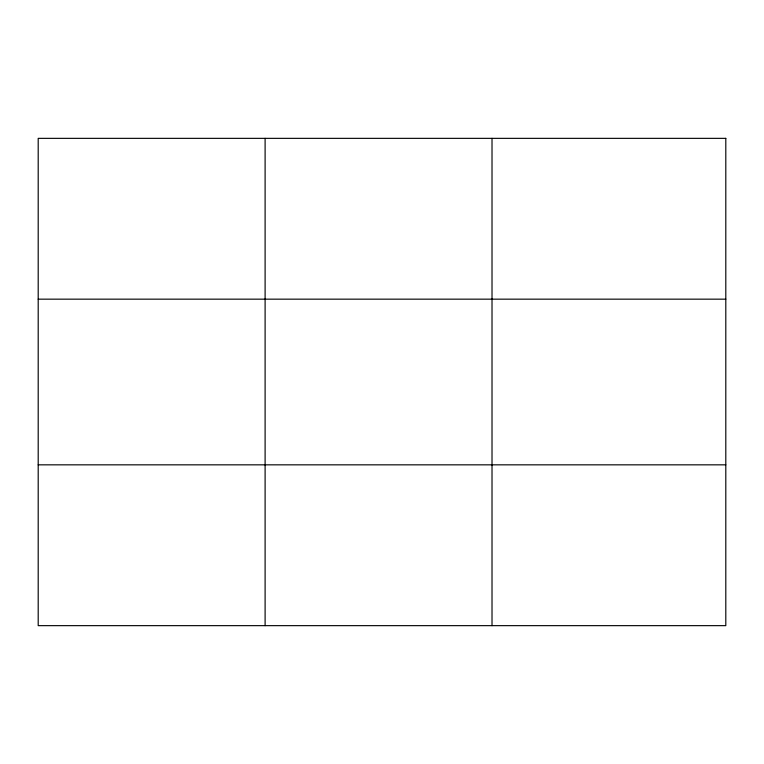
<?xml version="1.0" encoding="UTF-8"?>
<svg xmlns="http://www.w3.org/2000/svg" width="764" height="764" viewBox="0 0 764 764"><rect width="100%" height="100%" fill="white"/><g stroke="black" fill="none" stroke-linecap="round" stroke-linejoin="round"><path stroke-width="1.15" d="M265.108 625.649L265.108 138.351M492.016 625.649L492.016 138.351M38.2 299.163L725.8 299.163M38.2 464.837L725.8 464.837M725.8 138.351L725.8 625.649L38.2 625.649L38.2 138.351L725.8 138.351"/></g></svg>
